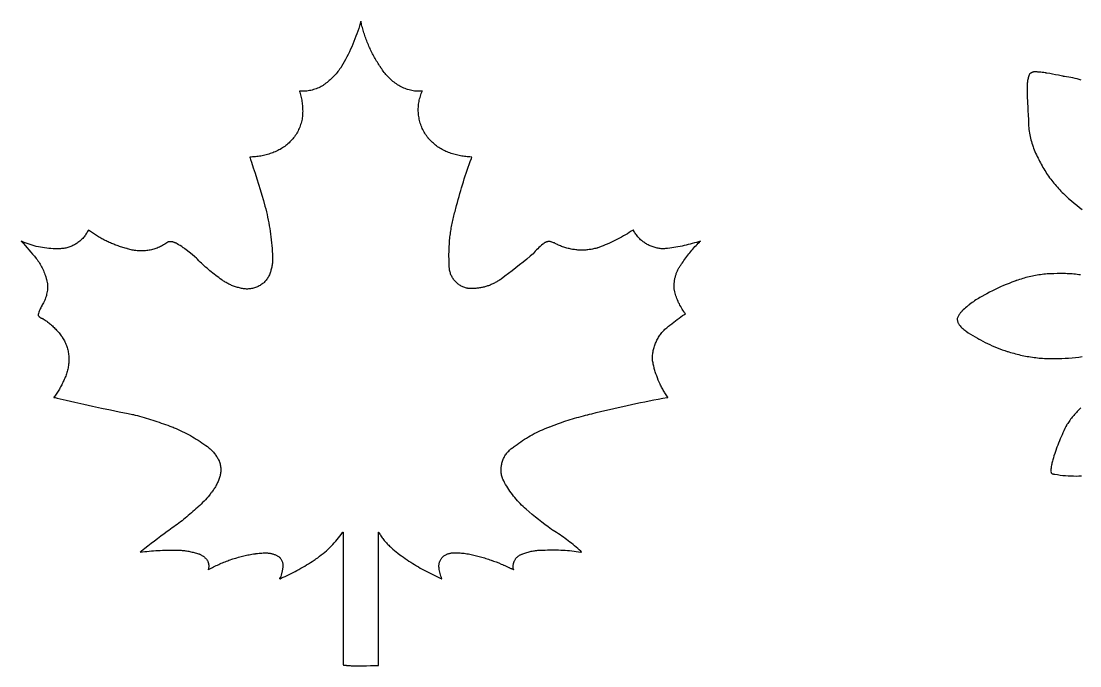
# Model space of a CAD drawing. Extents: x 0 to 908, y 0 to 337.
# Drawn here: x 575.8 to 745.5, y 38.3 to 141.7 of the extents above; entities that cross this region are included whole.
import ezdxf

# ---------------------------------------------------------------- set-up
doc = ezdxf.new("R2010")
doc.units = 0
doc.layers.add('_____1', color=18, linetype='CONTINUOUS')

msp = doc.modelspace()

# ---------------------------------------------------------------- linework, layer by layer
at = {"layer": '_____1'}
msp.add_lwpolyline([(633.13, 38.39), (633.13, 38.39), (633.13, 38.4), (633.13, 38.42), (633.13, 38.44), (633.13, 38.47), (633.13, 38.5), (633.13, 38.54), (633.13, 38.58), (633.13, 38.63), (633.13, 38.69), (633.13, 38.75), (633.13, 38.81), (633.13, 38.88), (633.13, 38.96), (633.13, 39.04), (633.13, 39.13), (633.13, 39.22), (633.13, 39.31), (633.13, 39.41), (633.13, 39.52), (633.13, 39.63), (633.13, 39.74), (633.13, 39.86), (633.13, 39.98), (633.13, 40.11), (633.13, 40.24), (633.13, 40.37), (633.13, 40.51), (633.13, 40.65), (633.13, 40.8), (633.13, 40.95), (633.13, 41.1), (633.13, 41.25), (633.13, 41.41), (633.13, 41.58), (633.13, 41.74), (633.13, 41.91), (633.13, 42.08), (633.13, 42.26), (633.13, 42.44), (633.13, 42.62), (633.13, 42.8), (633.13, 42.99), (633.13, 43.17), (633.13, 43.37), (633.13, 43.56), (633.13, 43.95), (633.13, 44.35), (633.13, 44.76), (633.13, 45.18), (633.13, 45.6), (633.13, 46.03), (633.13, 46.46), (633.13, 46.89), (633.13, 47.33), (633.13, 48.22), (633.13, 49.11), (633.13, 50), (633.13, 50.89), (633.13, 51.33), (633.13, 51.76), (633.13, 52.19), (633.13, 52.62), (633.13, 53.04), (633.13, 53.45), (633.13, 53.86), (633.13, 54.26), (633.13, 54.65), (633.13, 54.85), (633.13, 55.04), (633.13, 55.22), (633.13, 55.41), (633.13, 55.59), (633.13, 55.77), (633.13, 55.95), (633.13, 56.12), (633.13, 56.29), (633.13, 56.46), (633.13, 56.63), (633.13, 56.79), (633.13, 56.95), (633.13, 57.1), (633.13, 57.25), (633.13, 57.4), (633.13, 57.55), (633.13, 57.69), (633.13, 57.82), (633.13, 57.96), (633.13, 58.09), (633.13, 58.21), (633.13, 58.33), (633.13, 58.45), (633.13, 58.56), (633.13, 58.67), (633.13, 58.77), (633.13, 58.87), (633.13, 58.97), (633.13, 59.05), (633.13, 59.14), (633.13, 59.22), (633.13, 59.29), (633.13, 59.36), (633.13, 59.43), (633.13, 59.49), (633.13, 59.54), (633.13, 59.59), (633.13, 59.63), (633.13, 59.67), (633.13, 59.7), (633.13, 59.72), (633.13, 59.74), (633.13, 59.76), (633.13, 59.76), (633.13, 59.77), (633.13, 59.77), (633.14, 59.76), (633.22, 59.6), (633.31, 59.45), (633.41, 59.3), (633.5, 59.15), (633.6, 59), (633.7, 58.85), (633.81, 58.71), (633.92, 58.57), (634.03, 58.43), (634.14, 58.29), (634.26, 58.16), (634.38, 58.03), (634.5, 57.9), (634.62, 57.77), (634.75, 57.65), (634.88, 57.52), (635.02, 57.4), (635.15, 57.29), (635.41, 57.05), (635.68, 56.81), (635.96, 56.58), (636.23, 56.36), (636.51, 56.14), (636.8, 55.93), (637.09, 55.72), (637.38, 55.52), (637.53, 55.42), (637.6, 55.37), (637.64, 55.34), (637.66, 55.33), (637.66, 55.33), (637.66, 55.33), (637.67, 55.32), (637.69, 55.31), (637.99, 55.11), (638.29, 54.92), (638.59, 54.73), (638.89, 54.54), (639.2, 54.36), (639.5, 54.18), (639.81, 54), (640.12, 53.82), (640.43, 53.65), (640.75, 53.48), (641.06, 53.32), (641.38, 53.16), (641.7, 53), (642.02, 52.84), (642.34, 52.69), (642.66, 52.54), (642.99, 52.39), (643.15, 52.32), (643.23, 52.29), (643.25, 52.28), (643.26, 52.27), (643.27, 52.27), (643.27, 52.27), (643.26, 52.28), (643.18, 52.49), (643.11, 52.7), (643.05, 52.91), (642.99, 53.13), (642.94, 53.34), (642.89, 53.56), (642.85, 53.78), (642.82, 54), (642.81, 54.11), (642.8, 54.16), (642.8, 54.22), (642.8, 54.33), (642.8, 54.44), (642.82, 54.55), (642.83, 54.66), (642.85, 54.76), (642.88, 54.87), (642.91, 54.97), (642.95, 55.07), (642.99, 55.17), (643.04, 55.27), (643.09, 55.37), (643.15, 55.46), (643.21, 55.55), (643.28, 55.64), (643.35, 55.72), (643.43, 55.8), (643.5, 55.88), (643.55, 55.92), (643.57, 55.93), (643.59, 55.95), (643.68, 56.01), (643.78, 56.07), (643.88, 56.12), (643.98, 56.17), (644.08, 56.21), (644.19, 56.26), (644.29, 56.29), (644.4, 56.33), (644.5, 56.35), (644.61, 56.38), (644.72, 56.4), (644.83, 56.42), (644.94, 56.43), (645.05, 56.44), (645.16, 56.44), (645.28, 56.44), (645.5, 56.43), (645.72, 56.43), (645.94, 56.43), (646.17, 56.42), (646.39, 56.4), (646.61, 56.38), (646.83, 56.36), (647.05, 56.33), (647.27, 56.29), (647.38, 56.27), (647.43, 56.26), (647.44, 56.26), (647.45, 56.26), (647.45, 56.26), (647.46, 56.26), (647.52, 56.25), (647.73, 56.21), (647.95, 56.16), (648.17, 56.12), (648.39, 56.07), (648.6, 56.02), (648.82, 55.97), (649.03, 55.92), (649.25, 55.86), (649.46, 55.8), (649.68, 55.74), (649.89, 55.68), (650.1, 55.62), (650.31, 55.55), (650.52, 55.48), (650.73, 55.41), (650.94, 55.34), (651.15, 55.26), (651.26, 55.22), (651.28, 55.22), (651.29, 55.21), (651.3, 55.21), (651.33, 55.2), (651.54, 55.12), (651.95, 54.97), (652.37, 54.81), (652.78, 54.64), (652.98, 54.56), (653.08, 54.51), (653.13, 54.49), (653.15, 54.49), (653.15, 54.48), (653.17, 54.48), (653.37, 54.39), (653.78, 54.21), (653.98, 54.11), (654.03, 54.09), (654.05, 54.08), (654.06, 54.07), (654.06, 54.07), (654.07, 54.07), (654.12, 54.05), (654.32, 53.95), (654.41, 53.9), (654.46, 53.87), (654.49, 53.86), (654.5, 53.85), (654.51, 53.85), (654.61, 53.8), (654.7, 53.75), (654.71, 53.74), (654.72, 53.74), (654.72, 53.74), (654.72, 53.73), (654.73, 53.73), (654.75, 53.72), (654.75, 53.72), (654.75, 53.72), (654.75, 53.72), (654.75, 53.72), (654.75, 53.72), (654.75, 53.73), (654.74, 53.74), (654.74, 53.76), (654.73, 53.81), (654.71, 53.9), (654.7, 53.99), (654.69, 54.08), (654.68, 54.17), (654.68, 54.25), (654.69, 54.34), (654.69, 54.43), (654.7, 54.52), (654.72, 54.6), (654.73, 54.69), (654.75, 54.77), (654.78, 54.86), (654.8, 54.94), (654.84, 55.02), (654.87, 55.1), (654.91, 55.18), (654.95, 55.25), (654.99, 55.33), (655.04, 55.4), (655.09, 55.47), (655.14, 55.54), (655.19, 55.61), (655.25, 55.67), (655.31, 55.74), (655.38, 55.79), (655.44, 55.85), (655.51, 55.91), (655.58, 55.96), (655.65, 56.01), (655.73, 56.05), (655.81, 56.1), (655.89, 56.14), (655.97, 56.17), (656.06, 56.21), (656.14, 56.24), (656.23, 56.27), (656.39, 56.34), (656.56, 56.4), (656.73, 56.46), (656.9, 56.51), (657.07, 56.56), (657.24, 56.61), (657.41, 56.65), (657.59, 56.69), (657.76, 56.73), (657.94, 56.76), (658.11, 56.78), (658.29, 56.81), (658.47, 56.82), (658.65, 56.84), (658.82, 56.85), (659, 56.85), (659.18, 56.85), (659.23, 56.85), (659.25, 56.85), (659.26, 56.85), (659.28, 56.86), (659.46, 56.87), (659.82, 56.88), (660.17, 56.9), (660.53, 56.91), (660.89, 56.91), (661.24, 56.91), (661.6, 56.91), (661.96, 56.9), (662.31, 56.89), (662.67, 56.87), (663.02, 56.85), (663.38, 56.82), (663.74, 56.79), (664.09, 56.75), (664.45, 56.71), (664.8, 56.67), (665.15, 56.62), (665.51, 56.57), (665.59, 56.55), (665.64, 56.55), (665.64, 56.55), (665.65, 56.54), (665.65, 56.54), (665.64, 56.55), (665.63, 56.57), (665.51, 56.68), (665.27, 56.9), (665.03, 57.12), (664.78, 57.33), (664.54, 57.55), (664.29, 57.76), (664.03, 57.96), (663.78, 58.17), (663.52, 58.36), (663.26, 58.56), (663, 58.75), (662.74, 58.94), (662.47, 59.13), (662.2, 59.31), (661.93, 59.49), (661.66, 59.67), (661.38, 59.84), (661.1, 60.01), (661.03, 60.05), (661, 60.07), (660.96, 60.1), (660.83, 60.19), (660.31, 60.58), (659.79, 60.97), (659.28, 61.37), (658.77, 61.77), (658.26, 62.18), (657.76, 62.59), (657.26, 63.01), (656.76, 63.44), (656.52, 63.65), (656.4, 63.76), (656.28, 63.87), (656.05, 64.09), (655.82, 64.32), (655.59, 64.56), (655.38, 64.8), (655.16, 65.04), (654.96, 65.29), (654.75, 65.54), (654.56, 65.8), (654.36, 66.06), (654.18, 66.32), (653.99, 66.59), (653.82, 66.86), (653.65, 67.14), (653.48, 67.41), (653.32, 67.7), (653.17, 67.98), (653.02, 68.27), (652.99, 68.34), (652.98, 68.36), (652.97, 68.38), (652.96, 68.42), (652.91, 68.58), (652.87, 68.74), (652.83, 68.91), (652.8, 69.07), (652.78, 69.23), (652.77, 69.39), (652.76, 69.55), (652.75, 69.71), (652.75, 69.88), (652.76, 70.04), (652.78, 70.2), (652.8, 70.35), (652.82, 70.51), (652.85, 70.67), (652.89, 70.82), (652.93, 70.98), (652.98, 71.13), (653.03, 71.28), (653.09, 71.43), (653.16, 71.57), (653.23, 71.72), (653.3, 71.86), (653.38, 72), (653.47, 72.13), (653.56, 72.26), (653.65, 72.39), (653.75, 72.52), (653.86, 72.64), (653.97, 72.76), (654.09, 72.88), (654.21, 72.99), (654.33, 73.09), (654.46, 73.2), (654.59, 73.29), (654.73, 73.39), (654.8, 73.43), (654.87, 73.49), (655.02, 73.6), (655.31, 73.82), (655.6, 74.03), (655.9, 74.24), (656.2, 74.45), (656.51, 74.64), (656.82, 74.84), (657.13, 75.02), (657.44, 75.21), (657.76, 75.38), (658.08, 75.55), (658.41, 75.72), (658.74, 75.88), (659.07, 76.03), (659.4, 76.18), (659.73, 76.32), (660.07, 76.45), (660.41, 76.58), (660.5, 76.61), (660.58, 76.65), (660.75, 76.71), (661.09, 76.85), (661.43, 76.98), (661.77, 77.1), (662.11, 77.23), (662.46, 77.35), (662.8, 77.47), (663.15, 77.58), (663.49, 77.7), (663.84, 77.81), (664.19, 77.91), (664.53, 78.02), (664.88, 78.12), (665.23, 78.21), (665.59, 78.31), (665.94, 78.4), (666.29, 78.49), (666.64, 78.58), (666.69, 78.59), (666.71, 78.59), (666.71, 78.59), (666.72, 78.59), (666.73, 78.6), (666.75, 78.6), (666.93, 78.65), (667.28, 78.74), (667.99, 78.91), (668.69, 79.09), (669.4, 79.26), (670.11, 79.42), (670.82, 79.59), (671.53, 79.75), (672.24, 79.91), (672.95, 80.07), (673.66, 80.22), (674.37, 80.37), (675.08, 80.52), (675.8, 80.66), (676.51, 80.81), (677.22, 80.94), (677.94, 81.08), (678.65, 81.21), (679.37, 81.34), (679.46, 81.36), (679.48, 81.36), (679.48, 81.37), (679.46, 81.39), (679.41, 81.47), (679.31, 81.61), (679.21, 81.76), (679.11, 81.92), (679.02, 82.07), (678.92, 82.22), (678.83, 82.37), (678.74, 82.53), (678.65, 82.69), (678.57, 82.84), (678.48, 83), (678.4, 83.16), (678.32, 83.32), (678.24, 83.48), (678.09, 83.81), (677.95, 84.14), (677.81, 84.47), (677.69, 84.8), (677.57, 85.14), (677.51, 85.31), (677.46, 85.48), (677.41, 85.65), (677.36, 85.83), (677.31, 86), (677.26, 86.17), (677.22, 86.35), (677.18, 86.52), (677.14, 86.7), (677.1, 86.87), (677.07, 87.05), (677.03, 87.23), (677.02, 87.27), (677.02, 87.32), (677.02, 87.41), (677.02, 87.59), (677.02, 87.78), (677.03, 87.96), (677.04, 88.14), (677.06, 88.32), (677.08, 88.5), (677.11, 88.68), (677.14, 88.86), (677.18, 89.04), (677.22, 89.21), (677.27, 89.38), (677.32, 89.56), (677.38, 89.73), (677.44, 89.89), (677.51, 90.06), (677.58, 90.23), (677.65, 90.39), (677.73, 90.55), (677.82, 90.71), (677.9, 90.86), (678, 91.02), (678.09, 91.17), (678.2, 91.32), (678.3, 91.46), (678.41, 91.6), (678.52, 91.74), (678.64, 91.88), (678.76, 92.01), (678.89, 92.15), (679.02, 92.27), (679.15, 92.4), (679.29, 92.52), (679.43, 92.63), (679.58, 92.75), (679.73, 92.86), (679.74, 92.87), (679.75, 92.88), (679.76, 92.88), (679.77, 92.89), (679.81, 92.92), (679.88, 92.98), (680.15, 93.2), (680.43, 93.42), (680.71, 93.63), (680.99, 93.85), (681.27, 94.05), (681.56, 94.26), (681.85, 94.46), (682.15, 94.65), (682.3, 94.75), (682.3, 94.75), (682.3, 94.75), (682.3, 94.75), (682.29, 94.77), (682.28, 94.79), (682.24, 94.84), (682.17, 94.93), (682.03, 95.12), (681.9, 95.32), (681.77, 95.51), (681.65, 95.71), (681.54, 95.92), (681.42, 96.12), (681.32, 96.33), (681.21, 96.54), (681.12, 96.75), (681.02, 96.97), (680.94, 97.19), (680.86, 97.41), (680.78, 97.63), (680.71, 97.85), (680.64, 98.08), (680.58, 98.3), (680.53, 98.53), (680.51, 98.66), (680.5, 98.79), (680.49, 98.92), (680.49, 99.05), (680.48, 99.18), (680.49, 99.31), (680.49, 99.44), (680.49, 99.57), (680.5, 99.7), (680.52, 99.83), (680.53, 99.95), (680.55, 100.08), (680.57, 100.21), (680.59, 100.33), (680.62, 100.46), (680.64, 100.59), (680.68, 100.71), (680.71, 100.83), (680.75, 100.96), (680.79, 101.08), (680.83, 101.2), (680.87, 101.32), (680.92, 101.44), (680.97, 101.56), (681.02, 101.67), (681.08, 101.79), (681.14, 101.91), (681.2, 102.02), (681.26, 102.13), (681.32, 102.24), (681.39, 102.35), (681.46, 102.46), (681.54, 102.57), (681.61, 102.68), (681.69, 102.78), (681.77, 102.88), (681.91, 103.1), (682.06, 103.31), (682.2, 103.52), (682.35, 103.73), (682.51, 103.94), (682.66, 104.14), (682.82, 104.35), (682.98, 104.55), (683.14, 104.74), (683.31, 104.94), (683.48, 105.14), (683.65, 105.33), (683.82, 105.52), (684, 105.71), (684.17, 105.89), (684.36, 106.07), (684.54, 106.25), (684.63, 106.34), (684.68, 106.39), (684.7, 106.41), (684.71, 106.42), (684.71, 106.42), (684.71, 106.42), (684.71, 106.42), (684.7, 106.42), (684.38, 106.31), (684.05, 106.21), (683.73, 106.11), (683.4, 106.02), (683.08, 105.93), (682.75, 105.85), (682.42, 105.77), (682.09, 105.69), (681.76, 105.62), (681.43, 105.55), (681.1, 105.49), (680.77, 105.43), (680.44, 105.38), (680.1, 105.33), (679.77, 105.28), (679.43, 105.24), (679.09, 105.21), (678.93, 105.19), (678.84, 105.18), (678.8, 105.18), (678.76, 105.18), (678.59, 105.18), (678.42, 105.19), (678.25, 105.21), (678.08, 105.23), (677.91, 105.26), (677.75, 105.29), (677.58, 105.33), (677.42, 105.37), (677.26, 105.42), (677.1, 105.47), (676.95, 105.52), (676.79, 105.58), (676.64, 105.65), (676.49, 105.72), (676.34, 105.79), (676.19, 105.87), (676.05, 105.95), (675.91, 106.04), (675.77, 106.13), (675.64, 106.22), (675.5, 106.32), (675.37, 106.43), (675.25, 106.53), (675.12, 106.64), (675, 106.76), (674.88, 106.88), (674.77, 107), (674.66, 107.12), (674.55, 107.25), (674.45, 107.39), (674.35, 107.52), (674.26, 107.66), (674.16, 107.8), (674.08, 107.95), (673.99, 108.1), (673.95, 108.17), (673.94, 108.21), (673.9, 108.19), (673.6, 107.99), (673.29, 107.79), (672.99, 107.6), (672.68, 107.41), (672.36, 107.23), (672.05, 107.05), (671.73, 106.88), (671.41, 106.71), (671.09, 106.55), (670.77, 106.39), (670.44, 106.23), (670.11, 106.08), (669.78, 105.94), (669.45, 105.8), (669.11, 105.66), (668.78, 105.53), (668.44, 105.41), (668.27, 105.34), (668.18, 105.31), (668.14, 105.3), (668.1, 105.29), (667.92, 105.24), (667.75, 105.2), (667.57, 105.16), (667.39, 105.12), (667.21, 105.09), (667.04, 105.06), (666.86, 105.04), (666.68, 105.02), (666.5, 105), (666.32, 104.98), (666.14, 104.97), (665.97, 104.97), (665.79, 104.96), (665.61, 104.96), (665.43, 104.97), (665.25, 104.97), (665.07, 104.98), (664.89, 105), (664.72, 105.02), (664.54, 105.04), (664.36, 105.06), (664.18, 105.09), (664.01, 105.12), (663.83, 105.16), (663.66, 105.2), (663.48, 105.24), (663.31, 105.28), (663.14, 105.33), (662.97, 105.39), (662.79, 105.44), (662.62, 105.5), (662.46, 105.57), (662.29, 105.63), (662.12, 105.7), (661.96, 105.78), (661.87, 105.81), (661.86, 105.82), (661.86, 105.82), (661.85, 105.82), (661.85, 105.83), (661.84, 105.83), (661.78, 105.86), (661.66, 105.93), (661.54, 105.99), (661.42, 106.05), (661.29, 106.11), (661.17, 106.16), (661.04, 106.21), (660.91, 106.26), (660.78, 106.3), (660.71, 106.32), (660.64, 106.33), (660.58, 106.34), (660.51, 106.35), (660.44, 106.35), (660.37, 106.34), (660.3, 106.34), (660.24, 106.33), (660.17, 106.32), (660.1, 106.3), (660.04, 106.28), (659.97, 106.26), (659.91, 106.24), (659.85, 106.21), (659.79, 106.17), (659.73, 106.14), (659.67, 106.1), (659.62, 106.06), (659.59, 106.04), (659.58, 106.03), (659.55, 106), (659.44, 105.92), (659.23, 105.74), (659.02, 105.56), (658.82, 105.38), (658.62, 105.19), (658.43, 104.99), (658.24, 104.8), (658.05, 104.59), (657.87, 104.39), (657.82, 104.34), (657.81, 104.32), (657.81, 104.32), (657.81, 104.31), (657.8, 104.31), (657.79, 104.3), (657.72, 104.24), (657.44, 104), (656.86, 103.52), (656.29, 103.05), (655.71, 102.59), (655.12, 102.12), (654.53, 101.67), (653.94, 101.22), (653.34, 100.77), (652.74, 100.33), (652.58, 100.22), (652.55, 100.2), (652.53, 100.18), (652.51, 100.17), (652.45, 100.13), (652.33, 100.05), (652.2, 99.97), (652.07, 99.89), (651.94, 99.82), (651.81, 99.75), (651.68, 99.68), (651.55, 99.61), (651.41, 99.55), (651.28, 99.49), (651.14, 99.43), (651.01, 99.37), (650.87, 99.32), (650.73, 99.26), (650.59, 99.22), (650.45, 99.17), (650.31, 99.13), (650.16, 99.09), (650.02, 99.05), (649.88, 99.01), (649.73, 98.98), (649.59, 98.95), (649.44, 98.92), (649.3, 98.9), (649.15, 98.87), (649, 98.86), (648.86, 98.84), (648.71, 98.82), (648.56, 98.81), (648.41, 98.81), (648.26, 98.8), (648.11, 98.8), (647.97, 98.8), (647.82, 98.8), (647.67, 98.81), (647.52, 98.81), (647.48, 98.82), (647.44, 98.82), (647.36, 98.84), (647.21, 98.87), (647.07, 98.92), (646.92, 98.96), (646.78, 99.02), (646.64, 99.07), (646.5, 99.14), (646.37, 99.21), (646.24, 99.28), (646.11, 99.36), (645.99, 99.44), (645.87, 99.53), (645.76, 99.62), (645.65, 99.72), (645.54, 99.82), (645.44, 99.93), (645.34, 100.04), (645.24, 100.15), (645.15, 100.27), (645.07, 100.39), (644.99, 100.51), (644.92, 100.64), (644.85, 100.77), (644.78, 100.9), (644.72, 101.03), (644.67, 101.17), (644.62, 101.31), (644.58, 101.45), (644.54, 101.6), (644.51, 101.75), (644.48, 101.89), (644.46, 102.05), (644.45, 102.2), (644.44, 102.35), (644.44, 102.51), (644.45, 102.66), (644.45, 102.68), (644.45, 102.69), (644.45, 102.71), (644.44, 102.77), (644.44, 102.89), (644.42, 103.14), (644.42, 103.38), (644.41, 103.63), (644.4, 103.88), (644.4, 104.12), (644.4, 104.37), (644.41, 104.62), (644.41, 104.86), (644.42, 105.11), (644.43, 105.35), (644.44, 105.6), (644.46, 105.85), (644.47, 106.09), (644.49, 106.34), (644.51, 106.58), (644.54, 106.83), (644.56, 107.07), (644.59, 107.32), (644.62, 107.56), (644.66, 107.8), (644.69, 108.05), (644.73, 108.29), (644.77, 108.53), (644.82, 108.77), (644.86, 109.02), (644.91, 109.26), (644.96, 109.5), (645.01, 109.74), (645.06, 109.98), (645.12, 110.22), (645.18, 110.46), (645.24, 110.7), (645.31, 110.94), (645.37, 111.17), (645.44, 111.41), (645.5, 111.65), (645.62, 112.13), (645.75, 112.6), (645.88, 113.08), (646.01, 113.55), (646.14, 114.03), (646.28, 114.5), (646.42, 114.97), (646.57, 115.44), (646.71, 115.91), (646.86, 116.38), (647.01, 116.85), (647.17, 117.32), (647.33, 117.78), (647.49, 118.25), (647.65, 118.71), (647.82, 119.18), (647.99, 119.64), (648.07, 119.87), (648.08, 119.88), (648.08, 119.88), (648.08, 119.88), (648.07, 119.88), (648.06, 119.88), (648.03, 119.88), (647.97, 119.89), (647.75, 119.9), (647.53, 119.91), (647.32, 119.93), (647.1, 119.95), (646.88, 119.98), (646.66, 120.01), (646.45, 120.05), (646.23, 120.09), (646.01, 120.13), (645.8, 120.18), (645.59, 120.23), (645.37, 120.28), (645.16, 120.34), (644.95, 120.4), (644.74, 120.47), (644.53, 120.54), (644.33, 120.61), (644.22, 120.65), (644.12, 120.7), (643.92, 120.78), (643.72, 120.88), (643.53, 120.98), (643.33, 121.08), (643.14, 121.19), (642.96, 121.31), (642.77, 121.42), (642.59, 121.55), (642.42, 121.68), (642.24, 121.81), (642.07, 121.95), (641.91, 122.09), (641.74, 122.24), (641.58, 122.39), (641.43, 122.54), (641.28, 122.7), (641.13, 122.87), (641.1, 122.91), (641.08, 122.93), (641.07, 122.94), (641.07, 122.94), (641.06, 122.95), (641.05, 122.96), (640.92, 123.14), (640.78, 123.32), (640.66, 123.51), (640.54, 123.7), (640.43, 123.89), (640.32, 124.08), (640.22, 124.28), (640.13, 124.48), (640.04, 124.69), (639.96, 124.89), (639.88, 125.1), (639.81, 125.31), (639.75, 125.52), (639.7, 125.73), (639.65, 125.94), (639.6, 126.16), (639.57, 126.37), (639.54, 126.59), (639.52, 126.81), (639.5, 127.03), (639.49, 127.24), (639.49, 127.46), (639.49, 127.68), (639.5, 127.9), (639.52, 128.12), (639.54, 128.34), (639.57, 128.56), (639.61, 128.78), (639.65, 128.99), (639.7, 129.21), (639.76, 129.42), (639.83, 129.64), (639.9, 129.85), (639.97, 130.06), (640.06, 130.27), (640.1, 130.37), (640.13, 130.43), (640.13, 130.44), (640.14, 130.45), (640.13, 130.45), (640.12, 130.44), (640, 130.44), (639.78, 130.43), (639.55, 130.43), (639.33, 130.43), (639.1, 130.45), (638.88, 130.47), (638.66, 130.51), (638.44, 130.55), (638.22, 130.59), (638, 130.65), (637.78, 130.71), (637.57, 130.78), (637.36, 130.86), (637.15, 130.95), (636.95, 131.04), (636.75, 131.14), (636.55, 131.25), (636.35, 131.36), (636.16, 131.49), (635.97, 131.61), (635.79, 131.74), (635.61, 131.88), (635.43, 132.02), (635.26, 132.16), (635.09, 132.31), (634.92, 132.46), (634.76, 132.62), (634.6, 132.78), (634.45, 132.94), (634.3, 133.11), (634.16, 133.29), (634.01, 133.46), (633.88, 133.64), (633.75, 133.83), (633.62, 134.01), (633.5, 134.2), (633.47, 134.25), (633.46, 134.26), (633.46, 134.27), (633.45, 134.27), (633.45, 134.28), (633.42, 134.33), (633.29, 134.51), (633.17, 134.7), (633.05, 134.89), (632.93, 135.08), (632.81, 135.28), (632.69, 135.47), (632.58, 135.67), (632.47, 135.86), (632.36, 136.06), (632.25, 136.26), (632.15, 136.46), (632.04, 136.66), (631.94, 136.86), (631.85, 137.06), (631.75, 137.27), (631.66, 137.47), (631.56, 137.68), (631.48, 137.88), (631.39, 138.09), (631.3, 138.3), (631.22, 138.51), (631.14, 138.72), (631.06, 138.93), (630.99, 139.14), (630.91, 139.36), (630.84, 139.57), (630.77, 139.79), (630.71, 140), (630.64, 140.22), (630.58, 140.44), (630.52, 140.65), (630.46, 140.87), (630.41, 141.09), (630.36, 141.31), (630.31, 141.53), (630.28, 141.64), (630.28, 141.67), (630.28, 141.67), (630.28, 141.67), (630.28, 141.67), (630.27, 141.66), (630.27, 141.65), (630.26, 141.59), (630.19, 141.37), (630.07, 140.94), (629.93, 140.51), (629.79, 140.09), (629.64, 139.66), (629.49, 139.24), (629.33, 138.82), (629.16, 138.4), (628.99, 137.99), (628.81, 137.57), (628.63, 137.16), (628.44, 136.76), (628.24, 136.35), (628.04, 135.95), (627.83, 135.55), (627.61, 135.16), (627.39, 134.76), (627.17, 134.38), (627.11, 134.28), (627.1, 134.27), (627.1, 134.26), (627.09, 134.25), (627.07, 134.23), (627.01, 134.13), (626.88, 133.95), (626.74, 133.77), (626.6, 133.6), (626.46, 133.42), (626.31, 133.25), (626.16, 133.08), (626.01, 132.92), (625.86, 132.76), (625.7, 132.6), (625.54, 132.44), (625.37, 132.29), (625.2, 132.14), (625.03, 131.99), (624.86, 131.85), (624.68, 131.71), (624.5, 131.57), (624.32, 131.44), (624.28, 131.41), (624.23, 131.38), (624.13, 131.32), (623.94, 131.21), (623.74, 131.1), (623.53, 131), (623.33, 130.91), (623.12, 130.83), (622.91, 130.76), (622.7, 130.69), (622.48, 130.63), (622.26, 130.58), (622.04, 130.53), (621.82, 130.49), (621.6, 130.47), (621.37, 130.45), (621.15, 130.43), (620.93, 130.43), (620.7, 130.43), (620.47, 130.44), (620.45, 130.44), (620.43, 130.45), (620.43, 130.45), (620.43, 130.45), (620.43, 130.44), (620.43, 130.44), (620.45, 130.39), (620.48, 130.28), (620.55, 130.07), (620.61, 129.86), (620.66, 129.65), (620.71, 129.43), (620.76, 129.22), (620.8, 129), (620.84, 128.79), (620.87, 128.57), (620.89, 128.35), (620.92, 128.13), (620.93, 127.92), (620.95, 127.7), (620.95, 127.48), (620.96, 127.26), (620.95, 127.04), (620.95, 126.82), (620.93, 126.6), (620.92, 126.49), (620.91, 126.38), (620.88, 126.16), (620.85, 125.94), (620.8, 125.73), (620.75, 125.51), (620.7, 125.3), (620.63, 125.09), (620.56, 124.88), (620.48, 124.68), (620.4, 124.48), (620.31, 124.28), (620.22, 124.08), (620.11, 123.89), (620.01, 123.7), (619.89, 123.51), (619.77, 123.32), (619.64, 123.14), (619.51, 122.97), (619.37, 122.8), (619.23, 122.63), (619.08, 122.47), (618.92, 122.31), (618.77, 122.16), (618.6, 122.01), (618.44, 121.87), (618.26, 121.73), (618.09, 121.6), (617.91, 121.47), (617.73, 121.35), (617.54, 121.24), (617.35, 121.12), (617.16, 121.02), (616.96, 120.92), (616.76, 120.83), (616.56, 120.74), (616.35, 120.66), (616.15, 120.58), (615.94, 120.5), (615.73, 120.43), (615.52, 120.36), (615.31, 120.3), (615.1, 120.24), (614.89, 120.19), (614.68, 120.14), (614.46, 120.09), (614.25, 120.05), (614.03, 120.01), (613.81, 119.98), (613.59, 119.95), (613.38, 119.93), (613.16, 119.91), (612.94, 119.9), (612.72, 119.89), (612.5, 119.88), (612.48, 119.88), (612.48, 119.88), (612.48, 119.88), (612.48, 119.87), (612.49, 119.86), (612.51, 119.8), (612.54, 119.7), (612.62, 119.48), (612.76, 119.04), (613.04, 118.17), (613.32, 117.29), (613.6, 116.42), (613.87, 115.54), (614.14, 114.66), (614.4, 113.78), (614.66, 112.9), (614.91, 112.02), (615.03, 111.58), (615.14, 111.13), (615.24, 110.68), (615.34, 110.23), (615.43, 109.79), (615.52, 109.33), (615.6, 108.88), (615.68, 108.43), (615.75, 107.98), (615.81, 107.52), (615.87, 107.07), (615.93, 106.61), (615.98, 106.16), (616.02, 105.7), (616.06, 105.24), (616.09, 104.79), (616.12, 104.33), (616.14, 103.87), (616.14, 103.71), (616.14, 103.54), (616.13, 103.38), (616.13, 103.22), (616.11, 103.05), (616.1, 102.89), (616.08, 102.73), (616.05, 102.57), (616.02, 102.41), (615.99, 102.25), (615.96, 102.09), (615.92, 101.93), (615.88, 101.77), (615.83, 101.61), (615.79, 101.46), (615.73, 101.3), (615.68, 101.15), (615.62, 101), (615.55, 100.85), (615.47, 100.7), (615.39, 100.56), (615.3, 100.42), (615.21, 100.29), (615.11, 100.16), (615, 100.04), (614.89, 99.92), (614.78, 99.8), (614.66, 99.69), (614.53, 99.59), (614.41, 99.49), (614.27, 99.4), (614.14, 99.31), (614, 99.22), (613.85, 99.15), (613.7, 99.08), (613.55, 99.01), (613.4, 98.96), (613.24, 98.91), (613.08, 98.86), (612.92, 98.83), (612.76, 98.8), (612.6, 98.77), (612.44, 98.75), (612.27, 98.74), (612.11, 98.73), (611.95, 98.73), (611.78, 98.74), (611.62, 98.75), (611.46, 98.77), (611.3, 98.79), (611.13, 98.82), (610.97, 98.86), (610.81, 98.9), (610.66, 98.95), (610.5, 98.99), (610.34, 99.04), (610.18, 99.08), (610.03, 99.14), (609.87, 99.19), (609.72, 99.25), (609.57, 99.31), (609.42, 99.38), (609.27, 99.44), (609.12, 99.52), (608.98, 99.59), (608.83, 99.67), (608.69, 99.75), (608.55, 99.83), (608.41, 99.92), (608.27, 100.01), (608.14, 100.11), (608.07, 100.15), (608.04, 100.18), (608.03, 100.18), (608.03, 100.19), (608.02, 100.19), (607.99, 100.21), (607.74, 100.38), (607.5, 100.56), (607.26, 100.73), (607.02, 100.91), (606.78, 101.09), (606.55, 101.28), (606.31, 101.47), (606.08, 101.66), (605.86, 101.85), (605.63, 102.05), (605.41, 102.24), (605.18, 102.45), (604.96, 102.65), (604.75, 102.85), (604.53, 103.06), (604.32, 103.27), (604.11, 103.49), (604.01, 103.6), (603.96, 103.65), (603.94, 103.66), (603.94, 103.67), (603.94, 103.67), (603.92, 103.68), (603.69, 103.88), (603.23, 104.26), (602.77, 104.63), (602.29, 104.99), (602.06, 105.18), (601.94, 105.27), (601.88, 105.31), (601.85, 105.33), (601.84, 105.34), (601.84, 105.34), (601.83, 105.35), (601.58, 105.52), (601.33, 105.68), (601.08, 105.84), (600.83, 105.99), (600.7, 106.07), (600.63, 106.1), (600.56, 106.13), (600.49, 106.16), (600.42, 106.19), (600.35, 106.21), (600.28, 106.23), (600.21, 106.25), (600.14, 106.27), (600.07, 106.28), (599.99, 106.3), (599.92, 106.31), (599.85, 106.31), (599.77, 106.32), (599.7, 106.32), (599.62, 106.32), (599.55, 106.31), (599.48, 106.31), (599.44, 106.3), (599.43, 106.3), (599.42, 106.3), (599.42, 106.3), (599.41, 106.29), (599.33, 106.23), (599.17, 106.12), (599.01, 106.01), (598.85, 105.9), (598.68, 105.8), (598.51, 105.7), (598.34, 105.61), (598.16, 105.53), (597.99, 105.44), (597.81, 105.37), (597.63, 105.3), (597.45, 105.23), (597.27, 105.17), (597.08, 105.11), (596.9, 105.06), (596.71, 105.02), (596.52, 104.98), (596.34, 104.94), (596.15, 104.91), (595.96, 104.88), (595.77, 104.86), (595.57, 104.85), (595.38, 104.84), (595.19, 104.83), (595, 104.83), (594.8, 104.84), (594.61, 104.85), (594.42, 104.87), (594.23, 104.89), (594.03, 104.91), (593.84, 104.95), (593.65, 104.98), (593.46, 105.03), (593.27, 105.07), (593.08, 105.13), (592.89, 105.19), (592.85, 105.2), (592.8, 105.22), (592.71, 105.24), (592.52, 105.29), (592.33, 105.34), (592.15, 105.4), (591.96, 105.45), (591.78, 105.51), (591.59, 105.57), (591.41, 105.63), (591.23, 105.69), (591.04, 105.76), (590.86, 105.83), (590.68, 105.9), (590.51, 105.97), (590.33, 106.05), (590.15, 106.12), (589.97, 106.2), (589.8, 106.28), (589.62, 106.36), (589.45, 106.45), (589.28, 106.53), (589.11, 106.62), (588.94, 106.71), (588.77, 106.8), (588.6, 106.9), (588.43, 106.99), (588.26, 107.09), (588.1, 107.19), (587.94, 107.29), (587.77, 107.4), (587.61, 107.5), (587.45, 107.61), (587.29, 107.72), (587.13, 107.83), (586.98, 107.95), (586.82, 108.06), (586.67, 108.18), (586.63, 108.21), (586.62, 108.21), (586.62, 108.21), (586.62, 108.21), (586.61, 108.2), (586.61, 108.18), (586.57, 108.1), (586.49, 107.95), (586.4, 107.8), (586.32, 107.66), (586.22, 107.51), (586.13, 107.37), (586.03, 107.24), (585.92, 107.11), (585.81, 106.98), (585.7, 106.85), (585.58, 106.73), (585.47, 106.62), (585.34, 106.5), (585.22, 106.39), (585.09, 106.29), (584.95, 106.19), (584.82, 106.09), (584.68, 106), (584.54, 105.92), (584.39, 105.83), (584.24, 105.75), (584.1, 105.68), (583.94, 105.61), (583.79, 105.55), (583.63, 105.49), (583.48, 105.43), (583.31, 105.39), (583.15, 105.34), (582.99, 105.3), (582.82, 105.27), (582.66, 105.24), (582.49, 105.22), (582.32, 105.2), (582.15, 105.18), (581.98, 105.18), (581.63, 105.17), (581.29, 105.18), (580.95, 105.19), (580.61, 105.21), (580.28, 105.23), (579.94, 105.27), (579.6, 105.31), (579.27, 105.37), (578.93, 105.43), (578.6, 105.5), (578.27, 105.57), (577.94, 105.66), (577.62, 105.75), (577.29, 105.86), (576.97, 105.97), (576.65, 106.08), (576.34, 106.21), (576.02, 106.34), (575.87, 106.41), (575.85, 106.42), (575.84, 106.42), (575.85, 106.42), (575.85, 106.42), (575.87, 106.39), (575.91, 106.35), (576.21, 106.02), (576.5, 105.68), (576.8, 105.34), (577.09, 105), (577.39, 104.66), (577.68, 104.31), (577.97, 103.97), (578.25, 103.62), (578.39, 103.45), (578.47, 103.36), (578.53, 103.27), (578.66, 103.08), (578.78, 102.89), (578.9, 102.7), (579.01, 102.51), (579.12, 102.31), (579.22, 102.11), (579.32, 101.91), (579.41, 101.71), (579.5, 101.5), (579.58, 101.29), (579.66, 101.08), (579.73, 100.87), (579.8, 100.66), (579.86, 100.44), (579.92, 100.23), (579.97, 100.01), (580.02, 99.79), (580.04, 99.68), (580.05, 99.57), (580.06, 99.36), (580.07, 99.15), (580.07, 98.94), (580.06, 98.73), (580.04, 98.53), (580.01, 98.32), (579.98, 98.11), (579.93, 97.91), (579.89, 97.71), (579.83, 97.51), (579.76, 97.31), (579.69, 97.11), (579.61, 96.92), (579.52, 96.73), (579.43, 96.54), (579.33, 96.36), (579.22, 96.18), (579.19, 96.13), (579.18, 96.11), (579.17, 96.1), (579.17, 96.09), (579.16, 96.09), (579.14, 96.05), (579.05, 95.88), (578.97, 95.71), (578.89, 95.54), (578.81, 95.37), (578.75, 95.19), (578.69, 95.01), (578.63, 94.83), (578.58, 94.65), (578.56, 94.56), (578.56, 94.53), (578.55, 94.52), (578.55, 94.52), (578.56, 94.51), (578.57, 94.49), (578.6, 94.45), (578.63, 94.41), (578.66, 94.37), (578.69, 94.34), (578.73, 94.3), (578.76, 94.27), (578.8, 94.23), (578.84, 94.2), (578.88, 94.18), (578.92, 94.15), (578.96, 94.13), (579.01, 94.1), (579.05, 94.08), (579.1, 94.06), (579.14, 94.05), (579.19, 94.03), (579.24, 94.02), (579.26, 94.01), (579.29, 94), (579.37, 93.95), (579.54, 93.84), (579.71, 93.73), (579.87, 93.61), (579.95, 93.55), (579.99, 93.52), (580, 93.51), (580.01, 93.51), (580.03, 93.49), (580.11, 93.43), (580.26, 93.31), (580.41, 93.19), (580.56, 93.07), (580.7, 92.94), (580.85, 92.81), (580.99, 92.68), (581.13, 92.54), (581.26, 92.41), (581.4, 92.27), (581.53, 92.13), (581.66, 91.98), (581.79, 91.84), (581.91, 91.69), (582.03, 91.54), (582.15, 91.39), (582.27, 91.23), (582.39, 91.08), (582.44, 91), (582.49, 90.92), (582.59, 90.75), (582.69, 90.58), (582.78, 90.41), (582.86, 90.24), (582.94, 90.06), (583.02, 89.88), (583.09, 89.7), (583.15, 89.52), (583.21, 89.34), (583.26, 89.15), (583.31, 88.97), (583.36, 88.78), (583.39, 88.59), (583.43, 88.4), (583.45, 88.21), (583.47, 88.01), (583.49, 87.82), (583.49, 87.72), (583.5, 87.62), (583.5, 87.43), (583.49, 87.24), (583.48, 87.04), (583.47, 86.85), (583.45, 86.66), (583.43, 86.46), (583.4, 86.27), (583.36, 86.08), (583.32, 85.89), (583.28, 85.7), (583.23, 85.52), (583.17, 85.33), (583.11, 85.15), (583.05, 84.96), (582.98, 84.78), (582.91, 84.6), (582.83, 84.42), (582.79, 84.33), (582.75, 84.25), (582.68, 84.07), (582.6, 83.89), (582.51, 83.72), (582.43, 83.54), (582.34, 83.37), (582.25, 83.2), (582.16, 83.03), (582.06, 82.86), (581.97, 82.69), (581.87, 82.52), (581.76, 82.36), (581.66, 82.19), (581.55, 82.03), (581.44, 81.87), (581.33, 81.71), (581.22, 81.56), (581.1, 81.4), (581.09, 81.38), (581.08, 81.37), (581.08, 81.37), (581.08, 81.36), (581.08, 81.36), (581.09, 81.36), (581.27, 81.32), (581.62, 81.23), (583.04, 80.9), (584.46, 80.57), (585.88, 80.26), (587.3, 79.94), (588.72, 79.64), (590.14, 79.34), (591.57, 79.05), (592.99, 78.76), (593.71, 78.62), (593.8, 78.6), (593.84, 78.59), (593.85, 78.59), (593.85, 78.59), (593.85, 78.59), (593.86, 78.59), (593.95, 78.56), (594.13, 78.52), (594.48, 78.43), (594.83, 78.33), (595.18, 78.23), (595.53, 78.13), (595.88, 78.03), (596.23, 77.93), (596.58, 77.82), (596.92, 77.71), (597.27, 77.6), (597.61, 77.49), (597.96, 77.37), (598.3, 77.25), (598.65, 77.13), (598.99, 77.01), (599.33, 76.89), (599.67, 76.76), (600.01, 76.63), (600.18, 76.56), (600.35, 76.49), (600.68, 76.35), (601.02, 76.2), (601.35, 76.05), (601.67, 75.9), (602, 75.74), (602.32, 75.57), (602.64, 75.4), (602.96, 75.23), (603.28, 75.05), (603.59, 74.86), (603.9, 74.68), (604.21, 74.48), (604.52, 74.29), (604.82, 74.09), (605.12, 73.88), (605.42, 73.67), (605.71, 73.46), (605.75, 73.43), (605.77, 73.42), (605.8, 73.4), (605.86, 73.35), (605.98, 73.24), (606.11, 73.13), (606.22, 73.02), (606.34, 72.91), (606.45, 72.79), (606.56, 72.67), (606.67, 72.55), (606.77, 72.43), (606.87, 72.3), (606.97, 72.17), (607.06, 72.04), (607.15, 71.9), (607.24, 71.77), (607.32, 71.63), (607.4, 71.49), (607.48, 71.34), (607.55, 71.2), (607.58, 71.12), (607.61, 71.04), (607.66, 70.89), (607.71, 70.73), (607.75, 70.57), (607.78, 70.41), (607.8, 70.25), (607.82, 70.09), (607.83, 69.93), (607.84, 69.77), (607.83, 69.61), (607.82, 69.44), (607.81, 69.28), (607.79, 69.12), (607.76, 68.96), (607.72, 68.8), (607.68, 68.65), (607.63, 68.49), (607.52, 68.18), (607.46, 68.03), (607.4, 67.88), (607.33, 67.73), (607.27, 67.58), (607.19, 67.43), (607.12, 67.29), (607.04, 67.14), (606.96, 67), (606.88, 66.86), (606.79, 66.73), (606.7, 66.59), (606.61, 66.46), (606.52, 66.32), (606.42, 66.19), (606.32, 66.07), (606.21, 65.94), (606.11, 65.82), (606, 65.69), (605.8, 65.44), (605.58, 65.19), (605.37, 64.95), (605.15, 64.71), (604.92, 64.48), (604.69, 64.25), (604.45, 64.03), (604.22, 63.8), (604.15, 63.75), (604.12, 63.72), (604.11, 63.71), (604.1, 63.7), (604.1, 63.7), (604.1, 63.7), (604.09, 63.69), (603.85, 63.47), (603.61, 63.26), (603.37, 63.04), (603.12, 62.83), (602.88, 62.61), (602.63, 62.4), (602.38, 62.2), (602.12, 61.99), (601.87, 61.79), (601.62, 61.59), (601.36, 61.39), (601.1, 61.19), (600.84, 60.99), (600.58, 60.8), (600.32, 60.61), (600.05, 60.42), (599.79, 60.23), (599.52, 60.04), (599.26, 59.85), (598.74, 59.47), (598.22, 59.09), (597.7, 58.7), (597.19, 58.31), (596.68, 57.92), (596.16, 57.52), (595.65, 57.13), (595.15, 56.73), (595.02, 56.63), (594.96, 56.58), (594.92, 56.55), (594.92, 56.55), (594.91, 56.54), (594.92, 56.54), (594.92, 56.55), (594.94, 56.55), (595.3, 56.59), (595.65, 56.63), (596, 56.67), (596.36, 56.71), (596.71, 56.74), (597.07, 56.76), (597.42, 56.79), (597.77, 56.81), (598.13, 56.83), (598.48, 56.85), (598.84, 56.86), (599.19, 56.87), (599.55, 56.87), (599.9, 56.87), (600.26, 56.87), (600.62, 56.87), (600.97, 56.86), (601.15, 56.86), (601.24, 56.86), (601.28, 56.85), (601.3, 56.85), (601.48, 56.84), (601.66, 56.82), (601.83, 56.81), (602.01, 56.79), (602.19, 56.76), (602.36, 56.74), (602.54, 56.71), (602.71, 56.68), (602.89, 56.64), (603.06, 56.61), (603.23, 56.57), (603.41, 56.53), (603.58, 56.49), (603.75, 56.44), (603.92, 56.39), (604.09, 56.34), (604.26, 56.29), (604.34, 56.26), (604.39, 56.25), (604.4, 56.24), (604.4, 56.24), (604.4, 56.24), (604.41, 56.24), (604.5, 56.2), (604.58, 56.16), (604.65, 56.12), (604.73, 56.08), (604.81, 56.03), (604.88, 55.98), (604.95, 55.94), (605.03, 55.88), (605.1, 55.83), (605.17, 55.78), (605.23, 55.72), (605.3, 55.66), (605.36, 55.6), (605.42, 55.54), (605.48, 55.47), (605.54, 55.4), (605.6, 55.34), (605.63, 55.3), (605.64, 55.28), (605.65, 55.26), (605.7, 55.19), (605.74, 55.1), (605.77, 55.02), (605.81, 54.94), (605.83, 54.85), (605.86, 54.76), (605.88, 54.68), (605.89, 54.59), (605.9, 54.5), (605.91, 54.41), (605.91, 54.32), (605.91, 54.23), (605.9, 54.14), (605.89, 54.05), (605.87, 53.96), (605.85, 53.87), (605.83, 53.79), (605.81, 53.74), (605.81, 53.72), (605.81, 53.72), (605.81, 53.72), (605.81, 53.72), (605.82, 53.73), (605.85, 53.74), (605.89, 53.77), (606.09, 53.88), (606.29, 53.98), (606.49, 54.09), (606.69, 54.19), (606.89, 54.29), (607.09, 54.39), (607.29, 54.48), (607.5, 54.58), (607.7, 54.67), (607.9, 54.76), (608.11, 54.85), (608.32, 54.93), (608.53, 55.02), (608.73, 55.1), (608.94, 55.17), (609.15, 55.25), (609.36, 55.33), (609.58, 55.4), (609.79, 55.47), (610, 55.54), (610.22, 55.6), (610.43, 55.66), (610.65, 55.73), (610.86, 55.78), (611.08, 55.84), (611.29, 55.9), (611.51, 55.95), (611.73, 56), (611.95, 56.05), (612.17, 56.09), (612.39, 56.14), (612.61, 56.18), (612.83, 56.22), (613.05, 56.25), (613.27, 56.29), (613.33, 56.29), (613.36, 56.3), (613.37, 56.3), (613.38, 56.3), (613.38, 56.3), (613.41, 56.31), (613.52, 56.32), (613.74, 56.35), (613.96, 56.37), (614.19, 56.39), (614.41, 56.41), (614.63, 56.42), (614.85, 56.42), (615.08, 56.42), (615.3, 56.42), (615.41, 56.41), (615.52, 56.4), (615.63, 56.39), (615.74, 56.37), (615.85, 56.35), (615.96, 56.32), (616.07, 56.3), (616.17, 56.27), (616.28, 56.23), (616.38, 56.19), (616.49, 56.15), (616.59, 56.11), (616.69, 56.06), (616.79, 56.01), (616.89, 55.96), (616.98, 55.9), (617.07, 55.84), (617.17, 55.78), (617.21, 55.75), (617.23, 55.73), (617.26, 55.71), (617.33, 55.63), (617.41, 55.54), (617.47, 55.45), (617.53, 55.35), (617.59, 55.25), (617.64, 55.15), (617.68, 55.05), (617.71, 54.94), (617.74, 54.84), (617.77, 54.73), (617.79, 54.62), (617.8, 54.51), (617.8, 54.39), (617.8, 54.28), (617.79, 54.17), (617.77, 54.05), (617.75, 53.94), (617.74, 53.89), (617.73, 53.87), (617.73, 53.87), (617.73, 53.85), (617.72, 53.8), (617.71, 53.69), (617.69, 53.58), (617.67, 53.47), (617.64, 53.36), (617.62, 53.25), (617.59, 53.14), (617.56, 53.03), (617.52, 52.93), (617.52, 52.9), (617.51, 52.89), (617.51, 52.89), (617.51, 52.88), (617.5, 52.86), (617.43, 52.65), (617.36, 52.43), (617.35, 52.42), (617.35, 52.42), (617.35, 52.42), (617.35, 52.42), (617.35, 52.42), (617.35, 52.41), (617.34, 52.39), (617.33, 52.38), (617.32, 52.34), (617.31, 52.32), (617.31, 52.31), (617.31, 52.3), (617.3, 52.3), (617.3, 52.3), (617.29, 52.28), (617.29, 52.27), (617.29, 52.27), (617.3, 52.28), (617.3, 52.29), (617.31, 52.31), (617.32, 52.34), (617.32, 52.36), (617.33, 52.37), (617.33, 52.38), (617.33, 52.38), (617.34, 52.39), (617.35, 52.41), (617.36, 52.44), (617.37, 52.48), (617.38, 52.51), (617.39, 52.53), (617.4, 52.54), (617.4, 52.55), (617.4, 52.56), (617.4, 52.56), (617.4, 52.56), (617.4, 52.55), (617.39, 52.53), (617.38, 52.5), (617.36, 52.44), (617.31, 52.31), (617.29, 52.28), (617.29, 52.27), (617.29, 52.27), (617.29, 52.27), (617.29, 52.27), (617.3, 52.27), (617.31, 52.28), (617.33, 52.29), (617.49, 52.36), (617.82, 52.51), (618.14, 52.66), (618.46, 52.81), (618.78, 52.97), (619.1, 53.13), (619.41, 53.29), (619.73, 53.46), (620.04, 53.62), (620.35, 53.79), (620.67, 53.97), (620.97, 54.14), (621.28, 54.32), (621.59, 54.51), (621.89, 54.69), (622.19, 54.88), (622.5, 55.07), (622.8, 55.26), (622.94, 55.36), (623.09, 55.46), (623.38, 55.66), (623.66, 55.88), (623.94, 56.09), (624.22, 56.32), (624.49, 56.54), (624.76, 56.78), (625.02, 57.02), (625.28, 57.26), (625.53, 57.51), (625.78, 57.76), (626.02, 58.02), (626.25, 58.29), (626.49, 58.55), (626.71, 58.83), (626.93, 59.11), (627.15, 59.39), (627.36, 59.67), (627.41, 59.75), (627.42, 59.77), (627.42, 59.77), (627.42, 59.76), (627.42, 59.75), (627.42, 59.74), (627.42, 59.73), (627.42, 59.71), (627.42, 59.68), (627.42, 59.65), (627.42, 59.62), (627.42, 59.59), (627.42, 59.55), (627.42, 59.51), (627.42, 59.46), (627.42, 59.41), (627.42, 59.36), (627.42, 59.3), (627.42, 59.24), (627.42, 59.18), (627.42, 59.11), (627.42, 59.05), (627.42, 58.97), (627.42, 58.9), (627.42, 58.82), (627.42, 58.74), (627.42, 58.66), (627.42, 58.57), (627.42, 58.48), (627.42, 58.39), (627.42, 58.3), (627.42, 58.2), (627.42, 58.1), (627.42, 58), (627.42, 57.89), (627.42, 57.79), (627.42, 57.57), (627.42, 57.34), (627.42, 57.11), (627.42, 56.86), (627.42, 56.61), (627.42, 56.36), (627.42, 56.09), (627.42, 55.82), (627.42, 55.55), (627.42, 55.27), (627.42, 54.99), (627.42, 54.7), (627.42, 54.41), (627.42, 54.12), (627.42, 53.53), (627.42, 52.93), (627.42, 51.73), (627.42, 51.14), (627.42, 50.84), (627.42, 50.55), (627.42, 50.26), (627.42, 49.98), (627.42, 49.7), (627.42, 49.42), (627.42, 49.15), (627.42, 48.89), (627.42, 48.63), (627.42, 48.38), (627.42, 48.13), (627.42, 47.89), (627.42, 47.66), (627.42, 47.44), (627.42, 47.33), (627.42, 47.22), (627.42, 47.12), (627.42, 47.02), (627.42, 46.92), (627.42, 46.83), (627.42, 46.73), (627.42, 46.64), (627.42, 46.55), (627.42, 46.47), (627.42, 46.38), (627.42, 46.3), (627.42, 46.23), (627.42, 46.15), (627.42, 46.08), (627.42, 46.01), (627.42, 45.95), (627.42, 45.89), (627.42, 45.83), (627.42, 45.77), (627.42, 45.72), (627.42, 45.67), (627.42, 45.63), (627.42, 45.59), (627.42, 45.55), (627.42, 45.51), (627.42, 45.48), (627.42, 45.46), (627.42, 45.43), (627.42, 45.41), (627.42, 45.4), (627.42, 45.39), (627.42, 45.38), (627.42, 45.38), (627.42, 45.37), (627.42, 45.36), (627.42, 45.34), (627.42, 45.32), (627.42, 45.29), (627.42, 45.25), (627.42, 45.2), (627.42, 45.15), (627.42, 45.09), (627.42, 45.03), (627.42, 44.96), (627.42, 44.88), (627.42, 44.8), (627.42, 44.72), (627.42, 44.63), (627.42, 44.53), (627.42, 44.43), (627.42, 44.33), (627.42, 44.22), (627.42, 44.11), (627.42, 43.99), (627.42, 43.88), (627.42, 43.75), (627.42, 43.63), (627.42, 43.5), (627.42, 43.37), (627.42, 43.24), (627.42, 42.97), (627.42, 42.7), (627.42, 42.42), (627.42, 42.14), (627.42, 41.58), (627.42, 41.3), (627.42, 41.02), (627.42, 40.75), (627.42, 40.62), (627.42, 40.49), (627.42, 40.36), (627.42, 40.24), (627.42, 40.12), (627.42, 40), (627.42, 39.88), (627.42, 39.77), (627.42, 39.67), (627.42, 39.56), (627.42, 39.46), (627.42, 39.37), (627.42, 39.27), (627.42, 39.19), (627.42, 39.11), (627.42, 39.03), (627.42, 38.96), (627.42, 38.9), (627.42, 38.84), (627.42, 38.78), (627.42, 38.74), (627.42, 38.7), (627.42, 38.67), (627.42, 38.64), (627.42, 38.62), (627.42, 38.61), (627.43, 38.58), (627.43, 38.56), (627.44, 38.54), (627.45, 38.52), (627.46, 38.5), (627.47, 38.48), (627.49, 38.47), (627.51, 38.45), (627.52, 38.44), (627.55, 38.43), (627.57, 38.42), (627.59, 38.42), (627.61, 38.41), (627.63, 38.41), (627.66, 38.42), (627.68, 38.42), (627.7, 38.43), (627.72, 38.44), (627.72, 38.44), (627.73, 38.44), (627.74, 38.44), (627.76, 38.43), (627.84, 38.42), (627.92, 38.41), (628, 38.4), (628.08, 38.39), (628.08, 38.39), (628.08, 38.39), (628.09, 38.39), (628.11, 38.39), (628.15, 38.38), (628.23, 38.37), (628.39, 38.36), (628.55, 38.35), (628.71, 38.34), (628.79, 38.34), (628.8, 38.34), (628.81, 38.34), (628.83, 38.34), (628.87, 38.34), (628.95, 38.34), (629.27, 38.33), (629.59, 38.32), (629.91, 38.32), (630.23, 38.33), (630.56, 38.33), (631.2, 38.34), (631.84, 38.35), (632.49, 38.37)], close=True, dxfattribs=at)
for points in [[(745.72, 132.22), (745.4, 132.32), (745.07, 132.42), (744.73, 132.5), (744.4, 132.58), (744.06, 132.65), (743.73, 132.71), (743.39, 132.76), (743.05, 132.8), (742.87, 132.82), (742.85, 132.82), (742.84, 132.83), (742.83, 132.83), (742.8, 132.83), (742.75, 132.85), (742.52, 132.89), (742.06, 132.99), (741.6, 133.08), (741.14, 133.17), (740.68, 133.26), (740.21, 133.34), (740.16, 133.35), (740.14, 133.35), (740.13, 133.35), (740.12, 133.36), (740.06, 133.37), (739.95, 133.39), (739.72, 133.43), (739.48, 133.46), (739.25, 133.48), (739.02, 133.5), (738.78, 133.51), (738.66, 133.54), (738.6, 133.55), (738.54, 133.55), (738.49, 133.56), (738.43, 133.56), (738.37, 133.56), (738.31, 133.56), (738.25, 133.56), (738.19, 133.55), (738.13, 133.54), (738.07, 133.53), (738.01, 133.51), (737.96, 133.5), (737.9, 133.48), (737.85, 133.46), (737.79, 133.43), (737.74, 133.41), (737.69, 133.38), (737.63, 133.35), (737.58, 133.32), (737.53, 133.28), (737.49, 133.24), (737.47, 133.23), (737.47, 133.23), (737.46, 133.22), (737.45, 133.19), (737.39, 133.05), (737.34, 132.9), (737.29, 132.76), (737.24, 132.61), (737.2, 132.47), (737.17, 132.32), (737.14, 132.17), (737.11, 132.02), (737.09, 131.87), (737.08, 131.72), (737.07, 131.56), (737.06, 131.41), (737.05, 131.1), (737.05, 130.8), (737.04, 130.49), (737.05, 130.18), (737.05, 129.87), (737.06, 129.72), (737.06, 129.7), (737.06, 129.66), (737.06, 129.58), (737.07, 129.43), (737.11, 128.82), (737.18, 127.59), (737.24, 126.36), (737.25, 126.21), (737.26, 126.13), (737.26, 126.11), (737.26, 126.11), (737.26, 126.1), (737.26, 126.08), (737.26, 126.01), (737.26, 125.72), (737.26, 125.44), (737.28, 125.15), (737.29, 124.87), (737.32, 124.59), (737.35, 124.31), (737.39, 124.02), (737.43, 123.74), (737.48, 123.47), (737.54, 123.19), (737.6, 122.91), (737.67, 122.64), (737.74, 122.36), (737.82, 122.09), (737.91, 121.82), (738, 121.55), (738.1, 121.29), (738.2, 121.02), (738.31, 120.76), (738.42, 120.5), (738.54, 120.24), (738.67, 119.99), (738.8, 119.73), (738.93, 119.48), (739.05, 119.23), (739.18, 118.97), (739.31, 118.72), (739.45, 118.48), (739.59, 118.23), (739.73, 117.99), (739.88, 117.75), (740.03, 117.51), (740.18, 117.27), (740.34, 117.04), (740.5, 116.81), (740.66, 116.58), (740.83, 116.35), (741, 116.12), (741.17, 115.9), (741.35, 115.68), (741.53, 115.47), (741.71, 115.25), (741.9, 115.04), (742.09, 114.83), (742.28, 114.62), (742.47, 114.42), (742.57, 114.32), (742.68, 114.22), (742.88, 114.03), (743.29, 113.64), (743.71, 113.26), (744.14, 112.89), (744.57, 112.52), (745, 112.16), (745.44, 111.81), (745.89, 111.46)], [(745.6, 101), (745.34, 101.03), (745.07, 101.06), (744.81, 101.09), (744.54, 101.11), (744.28, 101.14), (744.01, 101.15), (743.74, 101.17), (743.48, 101.19), (743.21, 101.2), (742.94, 101.2), (742.67, 101.21), (742.41, 101.21), (742.14, 101.21), (741.87, 101.21), (741.34, 101.19), (741.07, 101.19), (740.8, 101.18), (740.53, 101.16), (740.27, 101.15), (740, 101.12), (739.74, 101.1), (739.47, 101.07), (739.2, 101.03), (738.94, 101), (738.68, 100.96), (738.41, 100.91), (738.15, 100.86), (737.89, 100.81), (737.63, 100.75), (737.37, 100.69), (737.11, 100.63), (736.85, 100.56), (736.59, 100.49), (736.34, 100.41), (736.08, 100.33), (735.83, 100.25), (735.57, 100.16), (735.32, 100.07), (735.29, 100.06), (735.26, 100.05), (735.2, 100.03), (735.09, 99.99), (734.63, 99.82), (734.17, 99.64), (733.71, 99.46), (733.26, 99.27), (732.81, 99.07), (732.36, 98.87), (731.92, 98.66), (731.48, 98.44), (731.04, 98.22), (730.61, 97.98), (730.18, 97.75), (730.07, 97.69), (730.06, 97.68), (730.06, 97.68), (730.05, 97.68), (730.04, 97.67), (730.01, 97.66), (729.9, 97.6), (729.69, 97.48), (729.48, 97.36), (729.27, 97.23), (729.06, 97.1), (728.85, 96.97), (728.64, 96.84), (728.44, 96.7), (728.24, 96.56), (728.04, 96.41), (727.84, 96.27), (727.75, 96.19), (727.7, 96.16), (727.67, 96.14), (727.66, 96.13), (727.66, 96.12), (727.65, 96.12), (727.56, 96.05), (727.37, 95.89), (727.18, 95.73), (727, 95.57), (726.82, 95.39), (726.65, 95.22), (726.61, 95.17), (726.57, 95.13), (726.48, 95.04), (726.4, 94.95), (726.32, 94.85), (726.25, 94.76), (726.18, 94.65), (726.11, 94.55), (726.05, 94.45), (725.99, 94.34), (725.94, 94.23), (725.89, 94.11), (725.84, 94), (725.83, 93.97), (725.83, 93.95), (725.83, 93.94), (725.83, 93.89), (725.85, 93.78), (725.87, 93.68), (725.9, 93.57), (725.93, 93.47), (725.97, 93.37), (726.01, 93.27), (726.06, 93.18), (726.11, 93.09), (726.17, 93), (726.24, 92.91), (726.3, 92.83), (726.45, 92.67), (726.6, 92.52), (726.76, 92.38), (726.92, 92.24), (727.09, 92.11), (727.17, 92.04), (727.21, 92.01), (727.24, 91.99), (727.24, 91.99), (727.24, 91.99), (727.26, 91.98), (727.28, 91.96), (727.63, 91.72), (727.99, 91.49), (728.35, 91.27), (728.72, 91.05), (729.09, 90.84), (729.28, 90.74), (729.32, 90.71), (729.35, 90.7), (729.36, 90.69), (729.36, 90.69), (729.37, 90.68), (729.56, 90.58), (729.94, 90.37), (730.32, 90.18), (730.7, 89.99), (731.08, 89.81), (731.47, 89.63), (731.87, 89.46), (732.26, 89.3), (732.66, 89.15), (733.06, 89), (733.46, 88.86), (733.87, 88.72), (733.92, 88.71), (733.95, 88.7), (733.98, 88.69), (734.11, 88.65), (734.38, 88.57), (734.64, 88.49), (734.91, 88.42), (735.18, 88.34), (735.45, 88.28), (735.72, 88.21), (735.99, 88.15), (736.26, 88.09), (736.53, 88.03), (736.8, 87.98), (737.07, 87.93), (737.34, 87.89), (737.62, 87.84), (737.89, 87.8), (738.17, 87.77), (738.44, 87.73), (738.72, 87.7), (738.99, 87.67), (739.27, 87.65), (739.54, 87.63), (739.82, 87.61), (740.1, 87.6), (740.38, 87.59), (740.93, 87.58), (741.48, 87.58), (742.04, 87.59), (742.59, 87.61), (743.14, 87.64), (743.7, 87.67), (744.25, 87.72), (744.8, 87.77), (745.35, 87.83), (745.9, 87.9)], [(745.64, 79.67), (745.5, 79.53), (745.36, 79.38), (745.21, 79.23), (745.08, 79.08), (744.94, 78.93), (744.8, 78.78), (744.67, 78.63), (744.54, 78.47), (744.41, 78.32), (744.28, 78.16), (744.15, 78), (744.03, 77.84), (743.91, 77.67), (743.79, 77.51), (743.67, 77.34), (743.56, 77.17), (743.44, 77), (743.39, 76.92), (743.36, 76.88), (743.35, 76.85), (743.34, 76.83), (743.26, 76.67), (743.1, 76.35), (742.95, 76.02), (742.8, 75.7), (742.65, 75.37), (742.51, 75.04), (742.37, 74.71), (742.23, 74.38), (742.1, 74.04), (741.97, 73.71), (741.84, 73.37), (741.71, 73.03), (741.7, 72.99), (741.69, 72.97), (741.68, 72.93), (741.65, 72.85), (741.59, 72.68), (741.47, 72.34), (741.36, 72.01), (741.26, 71.67), (741.17, 71.32), (741.12, 71.15), (741.1, 71.07), (741.09, 71.02), (741.09, 71.01), (741.08, 71.01), (741.08, 70.99), (741.04, 70.82), (741, 70.65), (740.96, 70.48), (740.93, 70.3), (740.91, 70.12), (740.9, 70.04), (740.89, 69.99), (740.89, 69.97), (740.88, 69.88), (740.87, 69.79), (740.87, 69.7), (740.88, 69.61), (740.88, 69.53), (740.89, 69.48), (740.89, 69.47), (740.89, 69.47), (740.89, 69.45), (740.88, 69.41), (740.89, 69.36), (740.9, 69.32), (740.91, 69.28), (740.94, 69.23), (740.96, 69.2), (741, 69.16), (741.03, 69.14), (741.07, 69.11), (741.11, 69.1), (741.16, 69.08), (741.17, 69.08), (741.17, 69.08), (741.17, 69.08), (741.19, 69.08), (741.21, 69.08), (741.27, 69.07), (741.48, 69.03), (741.9, 68.97), (742.33, 68.91), (742.76, 68.86), (743.18, 68.83), (743.61, 68.8), (744.04, 68.77), (744.47, 68.76), (744.9, 68.75), (745.32, 68.76), (745.75, 68.77)]]:
    msp.add_lwpolyline(points, dxfattribs=at)

doc.saveas('drawing.dxf')
